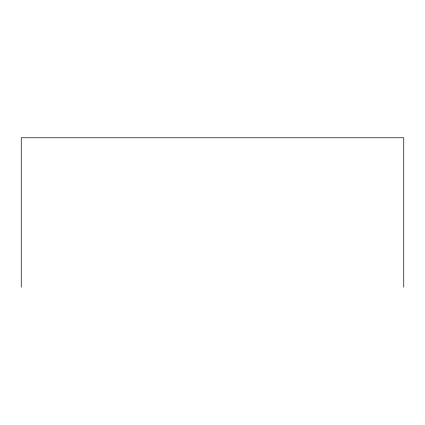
<?xml version="1.0" encoding="UTF-8"?>
<svg xmlns="http://www.w3.org/2000/svg" width="425" height="425" viewBox="0 0 425 425"><rect width="100%" height="100%" fill="white"/><g stroke="black" fill="none" stroke-linecap="round" stroke-linejoin="round"><path stroke-width="0.64" d="M403.75 287.236L403.75 137.764L21.25 137.764L21.25 287.236"/></g></svg>
